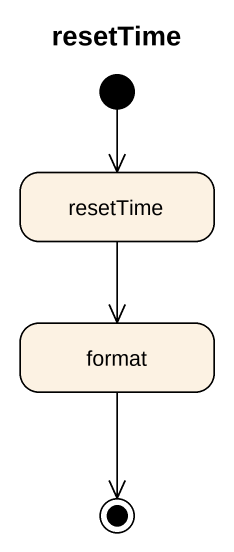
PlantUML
@startuml
title resetTime
hide empty description
state resetTime
state format
[*] --> resetTime
resetTime --> format
format --> [*]
@enduml
